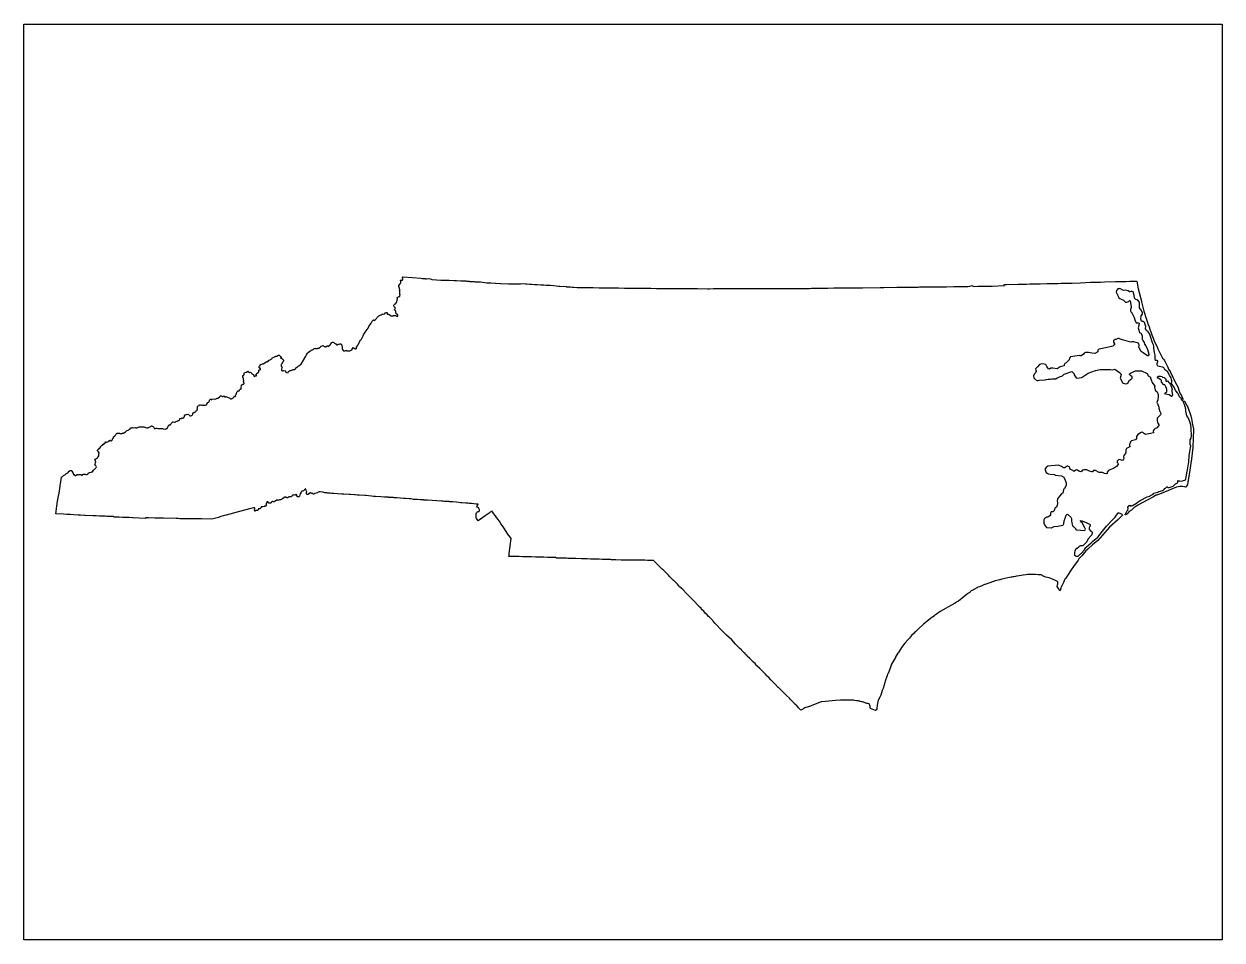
# Model space of a CAD drawing. Extents: x 0.1 to 10.9, y 0.1 to 8.4.
import ezdxf

# ---------------------------------------------------------------- set-up
doc = ezdxf.new("R2010")
doc.units = 0
doc.header["$MEASUREMENT"] = 0
doc.layers.add('STATE', color=7, linetype='CONTINUOUS')

# ---------------------------------------------------------------- blocks, each defined once
blk = doc.blocks.new('BLOCK_2')
at = {"layer": 'STATE'}
blk.add_lwpolyline([(0.093, 0.099), (0.093, 8.373), (10.92, 8.373), (10.92, 0.099), (0.093, 0.099)], dxfattribs=at)
at = {"layer": 'STATE', "color": 2}
for points in [[(0.74, 4.359), (0.743, 4.363), (0.747, 4.366), (0.75, 4.373), (0.743, 4.386), (0.737, 4.389), (0.733, 4.389), (0.737, 4.396), (0.74, 4.409), (0.74, 4.413), (0.743, 4.416), (0.743, 4.419), (0.74, 4.423), (0.733, 4.439), (0.737, 4.443), (0.75, 4.449), (0.757, 4.453), (0.757, 4.456), (0.763, 4.463), (0.77, 4.473), (0.77, 4.483), (0.77, 4.486), (0.77, 4.489), (0.767, 4.489), (0.77, 4.493), (0.773, 4.496), (0.773, 4.499), (0.767, 4.509), (0.763, 4.509), (0.76, 4.513), (0.757, 4.519), (0.757, 4.523), (0.76, 4.526), (0.763, 4.529), (0.767, 4.529), (0.77, 4.533), (0.777, 4.543), (0.78, 4.543), (0.783, 4.546), (0.783, 4.549), (0.787, 4.556), (0.79, 4.559), (0.793, 4.566), (0.803, 4.569), (0.81, 4.579), (0.817, 4.579), (0.817, 4.583), (0.82, 4.586), (0.82, 4.589), (0.823, 4.586), (0.827, 4.586), (0.83, 4.593), (0.83, 4.599), (0.833, 4.599), (0.837, 4.599), (0.84, 4.593), (0.843, 4.596), (0.853, 4.599), (0.853, 4.603), (0.86, 4.609), (0.87, 4.609), (0.87, 4.613), (0.873, 4.613), (0.88, 4.609), (0.883, 4.609), (0.89, 4.613), (0.893, 4.619), (0.893, 4.626), (0.897, 4.633), (0.903, 4.633), (0.903, 4.636), (0.903, 4.639), (0.903, 4.643), (0.91, 4.649), (0.913, 4.649), (0.923, 4.663), (0.927, 4.669), (0.93, 4.673), (0.937, 4.676), (0.947, 4.676), (0.953, 4.676), (0.957, 4.676), (0.96, 4.673), (0.967, 4.673), (0.977, 4.673), (0.987, 4.679), (0.99, 4.676), (0.993, 4.676), (1.01, 4.689), (1.013, 4.693), (1.02, 4.699), (1.04, 4.706), (1.047, 4.713), (1.057, 4.719), (1.057, 4.726), (1.067, 4.726), (1.07, 4.726), (1.073, 4.729), (1.083, 4.726), (1.1, 4.729), (1.103, 4.726), (1.113, 4.726), (1.117, 4.726), (1.133, 4.733), (1.137, 4.733), (1.14, 4.733), (1.143, 4.733), (1.16, 4.733), (1.167, 4.733), (1.17, 4.733), (1.18, 4.733), (1.183, 4.733), (1.187, 4.729), (1.19, 4.733), (1.193, 4.729), (1.203, 4.726), (1.21, 4.726), (1.213, 4.726), (1.213, 4.729), (1.22, 4.729), (1.24, 4.736), (1.247, 4.743), (1.25, 4.743), (1.253, 4.739), (1.263, 4.733), (1.27, 4.723), (1.27, 4.719), (1.273, 4.719), (1.277, 4.719), (1.283, 4.719), (1.287, 4.723), (1.293, 4.723), (1.303, 4.719), (1.31, 4.719), (1.323, 4.719), (1.333, 4.719), (1.347, 4.719), (1.35, 4.716), (1.373, 4.713), (1.38, 4.719), (1.387, 4.719), (1.393, 4.733), (1.397, 4.736), (1.397, 4.739), (1.397, 4.743), (1.4, 4.743), (1.403, 4.746), (1.403, 4.749), (1.407, 4.753), (1.417, 4.753), (1.423, 4.763), (1.43, 4.769), (1.437, 4.776), (1.437, 4.779), (1.443, 4.779), (1.453, 4.776), (1.457, 4.776), (1.463, 4.779), (1.467, 4.779), (1.467, 4.783), (1.477, 4.786), (1.483, 4.789), (1.487, 4.793), (1.493, 4.793), (1.5, 4.796), (1.503, 4.806), (1.503, 4.809), (1.513, 4.809), (1.517, 4.809), (1.517, 4.813), (1.523, 4.816), (1.527, 4.813), (1.53, 4.813), (1.54, 4.823), (1.54, 4.826), (1.543, 4.829), (1.543, 4.833), (1.543, 4.836), (1.547, 4.839), (1.55, 4.843), (1.55, 4.846), (1.553, 4.843), (1.563, 4.846), (1.567, 4.849), (1.583, 4.846), (1.587, 4.839), (1.593, 4.833), (1.597, 4.833), (1.607, 4.836), (1.61, 4.836), (1.617, 4.843), (1.62, 4.849), (1.62, 4.859), (1.63, 4.866), (1.637, 4.866), (1.643, 4.869), (1.647, 4.876), (1.65, 4.879), (1.653, 4.879), (1.657, 4.883), (1.66, 4.886), (1.66, 4.889), (1.663, 4.896), (1.66, 4.899), (1.663, 4.906), (1.663, 4.909), (1.663, 4.913), (1.663, 4.916), (1.663, 4.919), (1.667, 4.923), (1.677, 4.926), (1.68, 4.929), (1.68, 4.933), (1.69, 4.933), (1.7, 4.929), (1.703, 4.933), (1.707, 4.929), (1.71, 4.929), (1.723, 4.929), (1.727, 4.929), (1.73, 4.929), (1.74, 4.933), (1.743, 4.933), (1.75, 4.943), (1.75, 4.946), (1.753, 4.953), (1.76, 4.956), (1.763, 4.956), (1.77, 4.969), (1.77, 4.973), (1.77, 4.976), (1.773, 4.979), (1.777, 4.983), (1.783, 4.983), (1.79, 4.979), (1.79, 4.983), (1.813, 4.986), (1.823, 4.983), (1.83, 4.986), (1.833, 4.989), (1.84, 4.993), (1.843, 4.993), (1.847, 4.993), (1.847, 4.996), (1.85, 4.996), (1.863, 5.006), (1.863, 5.009), (1.87, 5.013), (1.877, 5.013), (1.887, 5.009), (1.89, 5.009), (1.893, 5.009), (1.9, 5.013), (1.907, 5.009), (1.907, 5.006), (1.91, 5.006), (1.913, 5.006), (1.917, 5.006), (1.92, 5.009), (1.927, 5.006), (1.933, 5.003), (1.94, 4.999), (1.947, 4.996), (1.953, 4.993), (1.96, 4.986), (1.967, 4.986), (1.97, 4.986), (1.98, 4.993), (1.987, 4.999), (1.99, 5.006), (1.997, 5.009), (2.003, 5.009), (2.007, 5.013), (2.003, 5.016), (2.007, 5.023), (2.01, 5.026), (2.01, 5.029), (2.013, 5.033), (2.013, 5.036), (2.017, 5.046), (2.027, 5.056), (2.027, 5.059), (2.037, 5.059), (2.04, 5.069), (2.043, 5.073), (2.047, 5.076), (2.05, 5.076), (2.053, 5.076), (2.057, 5.079), (2.057, 5.083), (2.057, 5.093), (2.06, 5.106), (2.06, 5.113), (2.063, 5.113), (2.07, 5.119), (2.077, 5.119), (2.08, 5.123), (2.083, 5.126), (2.083, 5.129), (2.083, 5.133), (2.08, 5.133), (2.08, 5.136), (2.077, 5.139), (2.077, 5.143), (2.08, 5.146), (2.08, 5.149), (2.08, 5.153), (2.077, 5.156), (2.077, 5.173), (2.07, 5.179), (2.07, 5.183), (2.07, 5.186), (2.07, 5.189), (2.07, 5.193), (2.07, 5.199), (2.073, 5.199), (2.077, 5.199), (2.08, 5.203), (2.083, 5.203), (2.083, 5.206), (2.083, 5.216), (2.087, 5.226), (2.09, 5.223), (2.093, 5.226), (2.103, 5.229), (2.117, 5.236), (2.12, 5.233), (2.13, 5.226), (2.14, 5.229), (2.143, 5.226), (2.153, 5.216), (2.16, 5.209), (2.167, 5.206), (2.17, 5.199), (2.173, 5.189), (2.18, 5.193), (2.187, 5.196), (2.19, 5.196), (2.193, 5.196), (2.197, 5.199), (2.193, 5.206), (2.193, 5.209), (2.2, 5.219), (2.213, 5.229), (2.217, 5.229), (2.217, 5.239), (2.217, 5.246), (2.22, 5.246), (2.22, 5.249), (2.227, 5.249), (2.23, 5.256), (2.23, 5.259), (2.227, 5.263), (2.223, 5.263), (2.22, 5.266), (2.22, 5.28), (2.223, 5.283), (2.227, 5.286), (2.227, 5.293), (2.23, 5.296), (2.243, 5.3), (2.25, 5.303), (2.257, 5.303), (2.26, 5.306), (2.283, 5.32), (2.287, 5.323), (2.29, 5.32), (2.3, 5.326), (2.303, 5.33), (2.303, 5.333), (2.303, 5.336), (2.307, 5.336), (2.31, 5.336), (2.317, 5.34), (2.32, 5.343), (2.333, 5.35), (2.337, 5.353), (2.337, 5.356), (2.34, 5.36), (2.353, 5.363), (2.357, 5.366), (2.363, 5.37), (2.37, 5.373), (2.373, 5.373), (2.38, 5.373), (2.383, 5.376), (2.387, 5.38), (2.393, 5.383), (2.4, 5.383), (2.403, 5.38), (2.413, 5.37), (2.417, 5.366), (2.417, 5.363), (2.413, 5.356), (2.42, 5.356), (2.423, 5.353), (2.427, 5.35), (2.433, 5.346), (2.433, 5.343), (2.437, 5.34), (2.44, 5.336), (2.44, 5.333), (2.44, 5.33), (2.44, 5.326), (2.433, 5.32), (2.43, 5.316), (2.423, 5.306), (2.42, 5.3), (2.417, 5.296), (2.417, 5.29), (2.417, 5.283), (2.42, 5.28), (2.423, 5.28), (2.427, 5.273), (2.423, 5.269), (2.42, 5.253), (2.42, 5.249), (2.42, 5.243), (2.423, 5.243), (2.43, 5.239), (2.437, 5.239), (2.44, 5.243), (2.453, 5.239), (2.457, 5.239), (2.457, 5.233), (2.46, 5.229), (2.467, 5.226), (2.48, 5.223), (2.483, 5.233), (2.49, 5.236), (2.497, 5.243), (2.5, 5.243), (2.507, 5.243), (2.51, 5.246), (2.52, 5.249), (2.523, 5.249), (2.527, 5.253), (2.533, 5.253), (2.54, 5.253), (2.547, 5.259), (2.557, 5.269), (2.563, 5.273), (2.567, 5.276), (2.567, 5.28), (2.57, 5.283), (2.577, 5.286), (2.59, 5.293), (2.593, 5.296), (2.597, 5.3), (2.64, 5.373), (2.647, 5.386), (2.657, 5.4), (2.663, 5.406), (2.68, 5.42), (2.683, 5.42), (2.69, 5.423), (2.693, 5.426), (2.697, 5.43), (2.7, 5.43), (2.707, 5.433), (2.713, 5.436), (2.713, 5.44), (2.72, 5.443), (2.727, 5.446), (2.727, 5.443), (2.73, 5.443), (2.74, 5.443), (2.747, 5.443), (2.75, 5.446), (2.753, 5.446), (2.76, 5.446), (2.763, 5.45), (2.773, 5.456), (2.777, 5.46), (2.78, 5.463), (2.787, 5.466), (2.797, 5.47), (2.8, 5.466), (2.807, 5.46), (2.81, 5.46), (2.813, 5.46), (2.817, 5.46), (2.817, 5.456), (2.82, 5.456), (2.823, 5.456), (2.827, 5.46), (2.83, 5.466), (2.833, 5.466), (2.837, 5.466), (2.84, 5.463), (2.843, 5.46), (2.847, 5.463), (2.85, 5.466), (2.85, 5.47), (2.857, 5.473), (2.86, 5.473), (2.86, 5.476), (2.867, 5.483), (2.87, 5.486), (2.873, 5.493), (2.873, 5.496), (2.88, 5.5), (2.883, 5.5), (2.887, 5.5), (2.893, 5.496), (2.897, 5.493), (2.9, 5.49), (2.907, 5.486), (2.91, 5.483), (2.913, 5.483), (2.917, 5.48), (2.917, 5.476), (2.92, 5.476), (2.923, 5.476), (2.927, 5.476), (2.93, 5.48), (2.933, 5.48), (2.943, 5.48), (2.95, 5.483), (2.957, 5.483), (2.96, 5.483), (2.963, 5.476), (2.967, 5.47), (2.967, 5.466), (2.97, 5.453), (2.97, 5.446), (2.97, 5.44), (2.973, 5.433), (2.977, 5.423), (2.98, 5.42), (2.993, 5.42), (3, 5.423), (3.003, 5.423), (3.007, 5.423), (3.01, 5.42), (3.013, 5.42), (3.03, 5.42), (3.033, 5.42), (3.037, 5.42), (3.05, 5.426), (3.057, 5.43), (3.063, 5.44), (3.063, 5.443), (3.067, 5.45), (3.073, 5.446), (3.077, 5.446), (3.083, 5.44), (3.087, 5.44), (3.09, 5.44), (3.093, 5.443), (3.097, 5.443), (3.097, 5.45), (3.097, 5.453), (3.107, 5.466), (3.11, 5.473), (3.13, 5.506), (3.13, 5.51), (3.143, 5.526), (3.16, 5.556), (3.163, 5.566), (3.177, 5.59), (3.203, 5.626), (3.21, 5.64), (3.23, 5.67), (3.24, 5.69), (3.253, 5.7), (3.257, 5.696), (3.267, 5.7), (3.273, 5.706), (3.277, 5.71), (3.28, 5.713), (3.283, 5.72), (3.293, 5.73), (3.3, 5.736), (3.303, 5.736), (3.307, 5.74), (3.313, 5.743), (3.32, 5.746), (3.33, 5.753), (3.34, 5.753), (3.353, 5.756), (3.357, 5.763), (3.367, 5.766), (3.37, 5.766), (3.373, 5.766), (3.377, 5.763), (3.377, 5.76), (3.377, 5.756), (3.38, 5.753), (3.383, 5.753), (3.387, 5.753), (3.393, 5.75), (3.403, 5.743), (3.403, 5.74), (3.41, 5.74), (3.41, 5.736), (3.413, 5.736), (3.417, 5.736), (3.42, 5.736), (3.423, 5.736), (3.427, 5.736), (3.43, 5.736), (3.433, 5.74), (3.437, 5.74), (3.44, 5.74), (3.447, 5.74), (3.45, 5.74), (3.457, 5.736), (3.46, 5.733), (3.467, 5.73), (3.473, 5.733), (3.473, 5.736), (3.473, 5.74), (3.473, 5.746), (3.467, 5.753), (3.46, 5.753), (3.457, 5.756), (3.457, 5.76), (3.453, 5.766), (3.453, 5.77), (3.453, 5.773), (3.453, 5.78), (3.447, 5.786), (3.443, 5.79), (3.443, 5.793), (3.447, 5.796), (3.447, 5.8), (3.45, 5.806), (3.447, 5.81), (3.447, 5.813), (3.443, 5.816), (3.44, 5.82), (3.437, 5.826), (3.437, 5.833), (3.44, 5.84), (3.443, 5.843), (3.45, 5.846), (3.46, 5.856), (3.463, 5.863), (3.463, 5.87), (3.467, 5.876), (3.467, 5.88), (3.467, 5.883), (3.467, 5.886), (3.47, 5.89), (3.47, 5.896), (3.467, 5.9), (3.467, 5.903), (3.477, 5.91), (3.483, 5.913), (3.487, 5.913), (3.49, 5.916), (3.49, 5.92), (3.493, 5.926), (3.493, 5.93), (3.49, 5.93), (3.49, 5.943), (3.49, 5.95), (3.49, 5.953), (3.49, 5.956), (3.49, 5.96), (3.487, 5.963), (3.487, 5.966), (3.49, 5.97), (3.49, 5.976), (3.487, 5.98), (3.487, 5.983), (3.487, 5.986), (3.487, 5.993), (3.483, 5.993), (3.483, 5.996), (3.48, 6), (3.48, 6.003), (3.48, 6.01), (3.48, 6.016), (3.487, 6.016), (3.49, 6.02), (3.49, 6.026), (3.497, 6.033), (3.5, 6.036), (3.5, 6.043), (3.5, 6.05), (3.497, 6.053), (3.497, 6.056), (3.5, 6.06), (3.5, 6.063), (3.503, 6.06), (3.513, 6.06), (3.513, 6.063), (3.517, 6.063), (3.517, 6.066), (3.517, 6.07), (3.513, 6.076), (3.513, 6.08), (3.513, 6.086), (3.517, 6.09), (3.603, 6.083), (3.68, 6.076), (3.693, 6.073), (3.72, 6.073), (3.723, 6.07), (3.73, 6.07), (3.747, 6.073), (3.767, 6.07), (3.78, 6.066), (3.783, 6.066), (3.86, 6.06), (3.887, 6.06), (3.92, 6.06), (3.937, 6.06), (3.98, 6.056), (3.99, 6.056), (3.993, 6.056), (4.003, 6.056), (4.04, 6.053), (4.057, 6.053), (4.087, 6.053), (4.093, 6.05), (4.113, 6.05), (4.117, 6.05), (4.12, 6.046), (4.127, 6.046), (4.133, 6.046), (4.147, 6.046), (4.163, 6.046), (4.17, 6.043), (4.193, 6.043), (4.21, 6.043), (4.217, 6.043), (4.22, 6.043), (4.277, 6.036), (4.283, 6.036), (4.307, 6.036), (4.313, 6.036), (4.35, 6.033), (4.353, 6.033), (4.4, 6.03), (4.403, 6.03), (4.473, 6.026), (4.49, 6.026), (4.51, 6.026), (4.513, 6.026), (4.517, 6.026), (4.523, 6.026), (4.547, 6.026), (4.58, 6.026), (4.597, 6.03), (4.627, 6.026), (4.63, 6.026), (4.637, 6.026), (4.663, 6.023), (4.673, 6.023), (4.683, 6.023), (4.707, 6.02), (4.717, 6.02), (4.73, 6.02), (4.763, 6.016), (4.787, 6.016), (4.79, 6.016), (4.813, 6.013), (4.847, 6.013), (4.88, 6.01), (4.927, 6.006), (4.937, 6.006), (4.993, 6.003), (4.997, 6), (5.033, 6), (5.047, 5.996), (5.063, 5.996), (5.093, 5.993), (5.17, 5.993), (5.173, 5.993), (5.21, 5.993), (5.22, 5.993), (5.223, 5.993), (5.233, 5.993), (5.237, 5.993), (5.29, 5.99), (5.313, 5.99), (5.32, 5.99), (5.357, 5.99), (5.37, 5.99), (5.4, 5.99), (5.44, 5.99), (5.443, 5.99), (5.467, 5.99), (5.52, 5.986), (5.533, 5.986), (5.54, 5.986), (5.543, 5.986), (5.56, 5.986), (5.583, 5.986), (5.61, 5.986), (5.613, 5.986), (5.623, 5.986), (5.65, 5.986), (5.677, 5.986), (5.687, 5.986), (5.69, 5.986), (5.73, 5.986), (5.737, 5.986), (5.757, 5.986), (5.81, 5.983), (5.853, 5.983), (5.88, 5.983), (5.977, 5.983), (5.98, 5.983), (5.99, 5.983), (6.007, 5.983), (6.037, 5.983), (6.04, 5.983), (6.063, 5.983), (6.07, 5.983), (6.113, 5.983), (6.127, 5.983), (6.157, 5.983), (6.18, 5.983), (6.27, 5.98), (6.287, 5.98), (6.323, 5.983), (6.33, 5.983), (6.333, 5.983), (6.337, 5.983), (6.36, 5.983), (6.413, 5.983), (6.427, 5.983), (6.43, 5.983), (6.51, 5.983), (6.597, 5.983), (6.603, 5.983), (6.607, 5.983), (6.613, 5.983), (6.637, 5.983), (6.663, 5.983), (6.67, 5.983), (6.683, 5.983), (6.72, 5.983), (6.747, 5.983), (6.803, 5.983), (6.817, 5.983), (6.83, 5.983), (6.837, 5.983), (6.84, 5.983), (6.847, 5.983), (6.877, 5.983), (6.95, 5.983), (6.957, 5.983), (6.967, 5.983), (6.97, 5.983), (7, 5.983), (7.003, 5.983), (7.023, 5.983), (7.033, 5.983), (7.097, 5.983), (7.107, 5.983), (7.11, 5.983), (7.133, 5.983), (7.163, 5.983), (7.17, 5.983), (7.177, 5.983), (7.193, 5.983), (7.21, 5.986), (7.217, 5.986), (7.277, 5.986), (7.343, 5.986), (7.357, 5.986), (7.413, 5.99), (7.433, 5.99), (7.447, 5.99), (7.487, 5.99), (7.563, 5.99), (7.567, 5.99), (7.583, 5.99), (7.593, 5.99), (7.66, 5.99), (7.67, 5.99), (7.83, 5.993), (7.843, 5.993), (7.85, 5.993), (7.857, 5.993), (7.863, 5.993), (7.98, 5.996), (7.983, 5.996), (8, 5.996), (8.013, 5.996), (8.09, 5.996), (8.12, 5.996), (8.173, 5.996), (8.187, 6), (8.19, 6), (8.197, 6), (8.287, 6), (8.313, 6), (8.383, 6), (8.43, 6), (8.497, 6.003), (8.517, 6.003), (8.567, 6.003), (8.597, 6.003), (8.623, 6.003), (8.64, 6.006), (8.663, 6.01), (8.667, 6.006), (8.683, 6.003), (8.713, 6.006), (8.74, 6.006), (8.743, 6.006), (8.747, 6.006), (8.763, 6.006), (8.777, 6.006), (8.843, 6.006), (8.947, 6.01), (8.953, 6.01), (8.95, 6.013), (8.95, 6.02), (8.953, 6.02), (8.973, 6.02), (9.077, 6.023), (9.107, 6.023), (9.137, 6.023), (9.143, 6.023), (9.153, 6.023), (9.183, 6.026), (9.233, 6.026), (9.277, 6.026), (9.34, 6.03), (9.38, 6.03), (9.437, 6.03), (9.467, 6.033), (9.557, 6.033), (9.567, 6.033), (9.64, 6.036), (9.73, 6.04), (9.777, 6.04), (9.823, 6.04), (9.857, 6.043), (9.957, 6.046), (9.967, 6.046), (10.047, 6.046), (10.05, 6.046), (10.087, 6.05), (10.1, 6.05), (10.103, 6.05), (10.107, 6.05), (10.11, 6.05), (10.12, 6.05), (10.127, 6.05), (10.133, 6.05), (10.137, 6.05), (10.15, 6.05), (10.163, 5.98), (10.193, 5.87), (10.193, 5.863), (10.213, 5.78), (10.233, 5.713), (10.243, 5.686), (10.253, 5.656), (10.257, 5.646), (10.27, 5.606), (10.27, 5.603), (10.273, 5.6), (10.287, 5.566), (10.313, 5.496), (10.317, 5.493), (10.317, 5.49), (10.327, 5.47), (10.33, 5.463), (10.34, 5.44), (10.35, 5.42), (10.367, 5.386), (10.383, 5.356), (10.39, 5.35), (10.403, 5.326), (10.413, 5.31), (10.43, 5.273), (10.437, 5.256), (10.45, 5.233), (10.45, 5.229), (10.453, 5.229), (10.497, 5.139), (10.52, 5.096), (10.52, 5.093), (10.523, 5.089), (10.523, 5.086), (10.53, 5.066), (10.543, 5.033), (10.547, 5.029), (10.56, 4.999), (10.56, 4.996), (10.567, 4.986), (10.57, 4.983), (10.567, 4.983), (10.563, 4.973), (10.557, 4.973), (10.553, 4.979), (10.553, 4.983), (10.547, 4.996), (10.543, 4.999), (10.537, 5.006), (10.53, 5.019), (10.52, 5.039), (10.503, 5.059), (10.5, 5.063), (10.487, 5.093), (10.483, 5.096), (10.463, 5.126), (10.463, 5.133), (10.467, 5.139), (10.467, 5.149), (10.463, 5.159), (10.46, 5.176), (10.447, 5.196), (10.427, 5.233), (10.42, 5.236), (10.403, 5.249), (10.4, 5.256), (10.4, 5.259), (10.397, 5.263), (10.393, 5.266), (10.39, 5.269), (10.383, 5.273), (10.34, 5.283), (10.333, 5.293), (10.333, 5.306)], [(10.333, 5.306), (10.34, 5.323), (10.34, 5.33), (10.333, 5.333), (10.327, 5.333), (10.32, 5.333), (10.32, 5.336), (10.317, 5.343), (10.317, 5.356), (10.317, 5.363), (10.317, 5.37), (10.317, 5.373), (10.317, 5.383), (10.31, 5.406), (10.303, 5.446), (10.303, 5.46), (10.303, 5.463), (10.3, 5.476), (10.293, 5.493), (10.27, 5.56), (10.26, 5.58), (10.25, 5.596), (10.247, 5.596), (10.243, 5.6), (10.237, 5.606), (10.227, 5.62), (10.227, 5.623), (10.23, 5.64), (10.22, 5.676), (10.21, 5.686), (10.2, 5.686), (10.193, 5.69), (10.187, 5.706), (10.19, 5.736), (10.2, 5.753), (10.2, 5.763), (10.193, 5.786), (10.183, 5.796), (10.18, 5.8), (10.173, 5.81), (10.173, 5.816), (10.173, 5.856), (10.173, 5.86), (10.157, 5.88), (10.14, 5.886), (10.13, 5.896), (10.127, 5.923), (10.117, 5.953), (10.113, 5.953), (10.107, 5.956), (10.1, 5.96), (10.097, 5.956), (10.087, 5.953), (10.083, 5.953), (10.073, 5.963), (10.047, 5.97), (10.03, 5.966), (9.997, 5.983), (9.987, 5.98), (9.977, 5.98), (9.973, 5.973), (9.967, 5.966), (9.963, 5.95), (9.98, 5.916), (9.987, 5.9), (9.997, 5.893), (10.013, 5.886), (10.027, 5.883), (10.047, 5.86), (10.057, 5.86), (10.07, 5.863), (10.077, 5.866), (10.08, 5.873), (10.083, 5.876), (10.09, 5.873), (10.1, 5.82), (10.1, 5.813), (10.097, 5.803), (10.093, 5.793), (10.093, 5.79), (10.093, 5.783), (10.1, 5.77), (10.103, 5.77), (10.127, 5.723), (10.133, 5.7), (10.137, 5.686), (10.143, 5.673), (10.153, 5.673), (10.163, 5.673), (10.17, 5.67), (10.167, 5.65), (10.163, 5.63), (10.167, 5.606), (10.173, 5.586), (10.187, 5.58), (10.197, 5.56), (10.197, 5.556), (10.197, 5.55), (10.197, 5.546), (10.197, 5.543), (10.197, 5.523), (10.2, 5.52), (10.203, 5.513), (10.217, 5.496), (10.22, 5.48), (10.23, 5.466), (10.247, 5.433), (10.257, 5.39), (10.257, 5.386), (10.253, 5.376), (10.247, 5.376), (10.207, 5.403), (10.19, 5.416), (10.167, 5.453), (10.17, 5.473), (10.167, 5.486), (10.163, 5.49), (10.157, 5.493), (10.143, 5.496), (10.123, 5.503), (10.107, 5.503), (10.1, 5.5), (10.083, 5.503), (10.02, 5.52), (9.993, 5.53), (9.99, 5.533), (9.977, 5.533), (9.96, 5.523), (9.953, 5.523), (9.94, 5.51), (9.94, 5.506), (9.94, 5.5), (9.947, 5.483), (9.947, 5.476), (9.94, 5.47), (9.933, 5.463), (9.91, 5.456), (9.883, 5.45), (9.81, 5.436), (9.803, 5.433), (9.797, 5.426), (9.797, 5.42), (9.797, 5.413), (9.77, 5.396), (9.743, 5.4), (9.713, 5.406), (9.687, 5.406), (9.673, 5.4), (9.667, 5.39), (9.647, 5.376), (9.637, 5.376), (9.63, 5.38), (9.61, 5.376), (9.55, 5.366), (9.547, 5.363), (9.547, 5.36), (9.543, 5.356), (9.537, 5.34), (9.51, 5.313), (9.5, 5.306), (9.493, 5.293), (9.493, 5.286), (9.457, 5.276), (9.43, 5.259), (9.39, 5.263), (9.373, 5.263), (9.36, 5.256), (9.353, 5.259), (9.343, 5.269), (9.337, 5.28), (9.327, 5.296), (9.313, 5.3), (9.293, 5.303), (9.27, 5.296), (9.253, 5.276), (9.25, 5.273), (9.233, 5.259), (9.237, 5.246), (9.24, 5.236), (9.233, 5.223), (9.223, 5.209), (9.217, 5.196), (9.22, 5.176), (9.227, 5.169), (9.227, 5.166), (9.25, 5.153), (9.257, 5.153), (9.267, 5.156), (9.323, 5.159), (9.33, 5.163), (9.35, 5.166), (9.37, 5.166), (9.383, 5.169), (9.417, 5.169), (9.43, 5.176), (9.44, 5.179), (9.45, 5.186), (9.477, 5.196), (9.493, 5.209), (9.563, 5.233), (9.573, 5.226), (9.583, 5.213), (9.583, 5.203), (9.603, 5.176), (9.607, 5.173), (9.633, 5.176), (9.65, 5.179), (9.657, 5.183), (9.71, 5.219), (9.777, 5.243), (9.82, 5.253), (9.833, 5.253), (9.913, 5.253), (9.927, 5.249), (9.95, 5.256), (9.993, 5.226), (10.007, 5.209), (10.007, 5.206), (10, 5.173), (10.013, 5.146), (10.02, 5.133), (10.027, 5.129), (10.05, 5.123), (10.063, 5.126), (10.07, 5.129), (10.083, 5.156), (10.1, 5.166), (10.103, 5.169), (10.107, 5.173), (10.107, 5.186), (10.093, 5.199), (10.087, 5.203), (10.083, 5.206), (10.083, 5.213), (10.093, 5.219), (10.137, 5.239), (10.16, 5.239), (10.177, 5.239), (10.183, 5.239), (10.193, 5.239), (10.243, 5.216), (10.247, 5.209), (10.253, 5.196), (10.273, 5.183), (10.273, 5.173), (10.28, 5.159), (10.29, 5.136), (10.313, 5.103), (10.31, 5.093), (10.317, 5.066), (10.333, 5.049), (10.343, 5.026), (10.343, 5.009), (10.34, 4.979), (10.333, 4.963), (10.33, 4.953), (10.333, 4.949), (10.337, 4.946), (10.35, 4.913), (10.35, 4.909), (10.35, 4.903), (10.357, 4.873), (10.36, 4.869), (10.363, 4.863), (10.367, 4.849), (10.363, 4.843), (10.333, 4.813), (10.333, 4.789), (10.337, 4.776), (10.34, 4.766), (10.35, 4.753), (10.35, 4.746), (10.33, 4.726), (10.327, 4.723), (10.317, 4.719), (10.313, 4.716), (10.31, 4.713), (10.307, 4.709), (10.297, 4.699), (10.3, 4.679), (10.273, 4.673), (10.227, 4.666), (10.21, 4.676), (10.2, 4.686), (10.19, 4.683), (10.16, 4.666), (10.147, 4.646), (10.147, 4.639), (10.147, 4.629), (10.137, 4.616), (10.103, 4.609), (10.1, 4.606), (10.093, 4.599), (10.083, 4.576), (10.083, 4.566), (10.087, 4.556), (10.087, 4.553), (10.057, 4.539), (10.05, 4.526), (10.05, 4.516), (10.05, 4.509), (10.047, 4.493), (10.033, 4.476), (10.03, 4.463), (10.033, 4.449), (10.03, 4.443), (10.023, 4.433), (10.017, 4.429), (10.003, 4.436), (9.987, 4.439), (9.977, 4.429), (9.973, 4.423), (9.973, 4.413), (9.977, 4.406), (9.98, 4.393), (9.967, 4.376), (9.94, 4.359), (9.907, 4.346), (9.897, 4.343), (9.883, 4.326), (9.883, 4.313), (9.877, 4.309), (9.857, 4.313), (9.853, 4.316), (9.84, 4.323), (9.81, 4.323), (9.777, 4.339), (9.76, 4.339), (9.757, 4.339), (9.75, 4.329), (9.743, 4.329), (9.723, 4.333), (9.697, 4.346), (9.67, 4.346), (9.66, 4.343), (9.653, 4.333), (9.643, 4.329), (9.627, 4.333), (9.613, 4.343), (9.607, 4.346), (9.6, 4.343), (9.587, 4.333), (9.577, 4.333), (9.573, 4.339), (9.56, 4.346), (9.553, 4.349), (9.547, 4.349), (9.543, 4.373), (9.527, 4.379), (9.52, 4.379), (9.513, 4.376), (9.5, 4.363), (9.487, 4.363), (9.47, 4.376), (9.443, 4.389), (9.413, 4.386), (9.377, 4.383), (9.347, 4.379), (9.33, 4.366), (9.32, 4.353), (9.33, 4.323), (9.347, 4.313), (9.35, 4.309), (9.367, 4.306), (9.407, 4.303), (9.413, 4.299), (9.47, 4.293), (9.49, 4.279), (9.503, 4.253), (9.51, 4.229), (9.51, 4.206), (9.5, 4.179), (9.493, 4.176), (9.487, 4.166), (9.483, 4.149), (9.48, 4.136), (9.473, 4.133), (9.47, 4.129), (9.45, 4.109), (9.433, 4.083), (9.433, 4.076), (9.43, 4.069), (9.433, 4.046), (9.433, 4.036), (9.423, 4.009), (9.41, 3.999), (9.407, 3.989), (9.4, 3.973), (9.39, 3.966), (9.377, 3.966), (9.37, 3.953), (9.37, 3.939), (9.363, 3.929), (9.347, 3.919), (9.337, 3.919), (9.327, 3.913), (9.317, 3.906), (9.31, 3.893), (9.31, 3.876), (9.31, 3.866), (9.313, 3.859), (9.317, 3.849), (9.333, 3.826), (9.377, 3.823), (9.38, 3.823), (9.403, 3.833), (9.437, 3.836), (9.48, 3.846), (9.487, 3.853), (9.49, 3.859), (9.493, 3.886), (9.503, 3.909), (9.51, 3.936), (9.517, 3.943), (9.523, 3.946), (9.553, 3.919), (9.56, 3.906), (9.56, 3.883), (9.57, 3.839), (9.577, 3.833), (9.58, 3.833), (9.583, 3.829), (9.59, 3.823), (9.593, 3.823), (9.6, 3.806), (9.603, 3.803), (9.68, 3.799), (9.687, 3.809), (9.68, 3.823), (9.657, 3.866), (9.643, 3.876), (9.64, 3.886), (9.64, 3.889), (9.653, 3.886), (9.693, 3.869), (9.723, 3.856), (9.727, 3.849), (9.727, 3.839), (9.727, 3.836), (9.723, 3.833), (9.72, 3.823), (9.72, 3.809), (9.727, 3.799), (9.743, 3.789), (9.747, 3.779), (9.743, 3.759), (9.737, 3.753), (9.71, 3.723), (9.707, 3.716), (9.697, 3.696), (9.68, 3.676), (9.663, 3.659), (9.643, 3.659), (9.64, 3.659), (9.63, 3.653), (9.627, 3.646), (9.61, 3.636), (9.603, 3.636), (9.6, 3.629), (9.59, 3.616), (9.587, 3.593), (9.587, 3.576), (9.597, 3.569), (9.603, 3.566), (9.617, 3.566), (9.623, 3.569), (9.637, 3.583), (9.64, 3.586), (9.65, 3.593), (9.673, 3.619), (9.677, 3.626), (9.69, 3.643), (9.693, 3.646), (9.737, 3.686), (9.75, 3.699), (9.797, 3.739), (9.84, 3.793), (9.877, 3.836), (9.933, 3.896), (9.953, 3.919), (9.98, 3.956), (9.987, 3.959), (10.01, 3.949), (10.017, 3.943), (10.02, 3.936), (9.977, 3.893), (9.903, 3.829), (9.797, 3.709), (9.75, 3.669), (9.71, 3.633), (9.707, 3.629), (9.69, 3.613), (9.653, 3.569), (9.623, 3.539), (9.623, 3.536), (9.62, 3.529), (9.587, 3.486), (9.583, 3.483), (9.55, 3.433), (9.507, 3.366), (9.5, 3.359), (9.487, 3.329), (9.47, 3.293), (9.467, 3.293), (9.467, 3.289), (9.463, 3.276), (9.457, 3.256), (9.453, 3.253), (9.443, 3.273), (9.43, 3.293), (9.433, 3.309), (9.437, 3.313), (9.437, 3.333), (9.433, 3.336), (9.41, 3.349), (9.4, 3.353), (9.387, 3.359), (9.373, 3.363), (9.357, 3.369), (9.327, 3.376), (9.303, 3.386), (9.303, 3.389), (9.293, 3.393), (9.287, 3.396), (9.267, 3.396), (9.257, 3.396), (9.233, 3.399), (9.227, 3.399), (9.223, 3.399), (9.183, 3.399), (9.18, 3.399), (9.177, 3.399), (9.17, 3.399), (9.163, 3.399), (9.147, 3.396), (9.123, 3.393), (9.07, 3.386), (9.063, 3.386), (9.053, 3.383), (9.037, 3.379), (9.033, 3.379), (9.03, 3.379), (9.02, 3.376), (9.013, 3.376), (8.983, 3.369), (8.93, 3.359), (8.92, 3.356), (8.913, 3.353), (8.91, 3.353), (8.873, 3.343), (8.867, 3.343), (8.863, 3.339), (8.803, 3.319), (8.793, 3.316), (8.78, 3.309), (8.777, 3.309), (8.773, 3.309), (8.75, 3.299), (8.727, 3.289), (8.713, 3.286), (8.707, 3.279), (8.703, 3.279), (8.683, 3.269), (8.67, 3.263), (8.667, 3.259), (8.663, 3.256), (8.653, 3.253), (8.643, 3.243), (8.64, 3.239), (8.63, 3.233), (8.627, 3.233), (8.62, 3.226), (8.59, 3.203), (8.537, 3.159), (8.53, 3.156), (8.523, 3.153), (8.517, 3.149), (8.503, 3.139), (8.373, 3.066), (8.34, 3.042), (8.323, 3.029), (8.32, 3.029), (8.31, 3.019), (8.307, 3.019), (8.287, 3.006), (8.263, 2.986), (8.257, 2.982), (8.233, 2.962), (8.223, 2.952), (8.173, 2.906), (8.153, 2.886), (8.143, 2.879), (8.137, 2.872), (8.113, 2.849), (8.097, 2.826), (8.083, 2.812), (8.08, 2.809), (8.053, 2.779), (8.023, 2.742), (8.023, 2.739), (8.02, 2.736), (7.997, 2.696), (7.99, 2.689), (7.97, 2.656), (7.97, 2.652), (7.95, 2.622), (7.933, 2.592), (7.917, 2.546), (7.903, 2.506), (7.9, 2.502), (7.897, 2.499), (7.893, 2.489), (7.89, 2.479), (7.877, 2.436), (7.873, 2.426), (7.863, 2.392), (7.86, 2.386), (7.857, 2.372), (7.85, 2.352), (7.837, 2.312), (7.827, 2.292), (7.813, 2.266), (7.803, 2.219), (7.8, 2.189), (7.8, 2.182), (7.787, 2.172), (7.743, 2.189), (7.74, 2.196), (7.74, 2.202), (7.74, 2.209), (7.733, 2.226), (7.73, 2.232), (7.72, 2.236), (7.713, 2.236), (7.71, 2.236), (7.67, 2.249), (7.663, 2.249), (7.65, 2.252), (7.647, 2.256), (7.64, 2.256), (7.633, 2.259), (7.63, 2.259), (7.617, 2.259), (7.6, 2.262), (7.59, 2.266), (7.587, 2.266), (7.583, 2.266), (7.56, 2.266), (7.55, 2.266), (7.543, 2.266), (7.527, 2.266), (7.517, 2.266), (7.48, 2.266), (7.473, 2.266), (7.427, 2.262), (7.337, 2.252), (7.303, 2.249), (7.3, 2.249), (7.297, 2.249), (7.213, 2.216), (7.2, 2.212), (7.193, 2.209), (7.19, 2.209), (7.183, 2.206), (7.18, 2.206), (7.15, 2.196), (7.14, 2.189), (7.137, 2.189), (7.13, 2.182), (7.113, 2.176), (7.093, 2.196), (7.077, 2.216), (7.073, 2.216), (7.067, 2.222), (7.06, 2.229), (7.053, 2.236), (7.053, 2.239), (7.027, 2.266), (7.02, 2.272), (7.01, 2.282), (6.983, 2.306), (6.983, 2.309), (6.98, 2.309), (6.97, 2.322), (6.923, 2.369), (6.913, 2.379), (6.91, 2.379), (6.883, 2.409), (6.88, 2.412), (6.843, 2.449), (6.823, 2.469), (6.813, 2.479), (6.81, 2.482), (6.793, 2.499), (6.777, 2.519), (6.743, 2.552), (6.72, 2.572), (6.72, 2.576), (6.717, 2.576), (6.71, 2.582), (6.7, 2.596), (6.677, 2.616), (6.673, 2.622), (6.653, 2.642), (6.63, 2.662), (6.627, 2.669), (6.617, 2.676), (6.613, 2.679), (6.61, 2.686), (6.603, 2.692), (6.587, 2.709), (6.583, 2.709), (6.577, 2.719), (6.563, 2.732), (6.527, 2.769), (6.523, 2.772), (6.49, 2.809), (6.443, 2.852), (6.403, 2.892), (6.393, 2.902), (6.35, 2.949), (6.347, 2.952), (6.34, 2.959), (6.337, 2.962), (6.32, 2.979), (6.317, 2.986), (6.297, 3.006), (6.29, 3.009), (6.287, 3.016), (6.28, 3.022), (6.267, 3.036), (6.25, 3.052), (6.237, 3.069), (6.223, 3.082), (6.213, 3.093), (6.213, 3.096), (6.2, 3.106), (6.193, 3.112), (6.19, 3.116), (6.183, 3.122), (6.153, 3.156), (6.143, 3.166), (6.08, 3.229), (6.047, 3.266), (6.033, 3.276), (6.033, 3.279), (6.023, 3.286), (6.02, 3.286), (6.01, 3.299), (6, 3.313), (5.983, 3.329), (5.967, 3.346), (5.963, 3.346), (5.95, 3.359), (5.923, 3.386), (5.917, 3.393), (5.877, 3.436), (5.86, 3.449), (5.847, 3.463), (5.833, 3.476), (5.83, 3.479), (5.82, 3.489), (5.803, 3.506), (5.79, 3.519), (5.783, 3.526), (5.77, 3.526), (5.767, 3.526), (5.74, 3.526), (5.727, 3.526), (5.703, 3.529), (5.683, 3.529), (5.67, 3.529), (5.557, 3.529), (5.533, 3.529), (5.49, 3.529), (5.443, 3.533), (5.423, 3.533), (5.413, 3.533), (5.403, 3.533), (5.397, 3.536), (5.39, 3.536), (5.373, 3.536), (5.363, 3.536), (5.357, 3.536), (5.323, 3.536), (5.32, 3.536), (5.317, 3.536), (5.29, 3.539), (5.26, 3.539), (5.253, 3.539), (5.24, 3.539), (5.233, 3.539), (5.22, 3.539), (5.213, 3.539), (5.183, 3.543), (5.137, 3.543), (5.133, 3.543), (5.08, 3.546), (5.073, 3.546), (5.063, 3.546), (5.05, 3.546), (5.03, 3.546), (5.007, 3.546), (4.997, 3.549), (4.94, 3.549), (4.92, 3.549), (4.917, 3.549), (4.907, 3.549), (4.897, 3.553), (4.887, 3.553), (4.883, 3.553), (4.877, 3.553), (4.86, 3.553), (4.857, 3.553), (4.84, 3.553), (4.837, 3.553), (4.83, 3.553), (4.823, 3.553), (4.79, 3.556), (4.75, 3.556), (4.717, 3.556), (4.68, 3.559), (4.673, 3.559), (4.653, 3.559), (4.65, 3.559), (4.63, 3.559), (4.623, 3.559), (4.61, 3.559), (4.607, 3.559), (4.597, 3.559), (4.567, 3.563), (4.563, 3.563), (4.557, 3.563), (4.503, 3.563), (4.497, 3.563), (4.473, 3.563), (4.477, 3.569), (4.477, 3.576), (4.477, 3.583), (4.477, 3.589), (4.49, 3.679), (4.493, 3.706), (4.497, 3.726), (4.49, 3.736), (4.467, 3.766), (4.45, 3.789), (4.43, 3.823), (4.417, 3.839), (4.403, 3.859), (4.397, 3.873), (4.38, 3.896), (4.363, 3.916), (4.353, 3.929), (4.34, 3.949), (4.327, 3.966), (4.323, 3.973), (4.307, 3.963), (4.303, 3.959), (4.3, 3.956), (4.297, 3.953), (4.27, 3.936), (4.263, 3.933), (4.26, 3.929), (4.197, 3.886), (4.187, 3.903), (4.18, 3.909), (4.18, 3.913), (4.18, 3.929), (4.18, 3.933), (4.18, 3.946), (4.18, 3.949), (4.183, 3.959), (4.187, 3.959), (4.19, 3.963), (4.19, 3.966), (4.193, 3.966), (4.197, 3.969), (4.2, 3.969), (4.203, 3.969), (4.207, 3.969), (4.207, 3.973), (4.21, 3.976), (4.21, 3.979), (4.21, 3.986), (4.203, 3.996), (4.203, 4.003), (4.19, 4.009), (4.187, 4.009), (4.187, 4.013), (4.193, 4.026), (4.193, 4.029), (4.197, 4.033), (4.197, 4.036), (4.183, 4.036), (4.16, 4.039), (4.14, 4.043), (4.12, 4.043), (4.117, 4.043), (4.103, 4.046), (4.097, 4.046), (4.087, 4.046), (4.05, 4.049), (4.04, 4.049), (4.003, 4.053), (3.97, 4.056), (3.967, 4.056), (3.94, 4.056), (3.937, 4.059), (3.91, 4.059), (3.893, 4.059), (3.883, 4.063), (3.877, 4.063), (3.867, 4.063), (3.823, 4.066), (3.74, 4.073), (3.737, 4.073), (3.733, 4.073), (3.73, 4.073), (3.727, 4.073), (3.723, 4.073), (3.713, 4.073), (3.707, 4.073), (3.703, 4.076), (3.677, 4.076), (3.673, 4.076), (3.647, 4.079), (3.623, 4.079), (3.617, 4.079), (3.613, 4.079), (3.593, 4.083), (3.583, 4.083), (3.573, 4.083), (3.54, 4.086), (3.533, 4.086), (3.523, 4.086), (3.497, 4.089), (3.463, 4.093), (3.457, 4.093), (3.44, 4.093), (3.433, 4.096), (3.417, 4.096), (3.413, 4.096), (3.407, 4.096), (3.39, 4.096), (3.387, 4.099), (3.363, 4.099), (3.357, 4.099), (3.353, 4.099), (3.35, 4.099), (3.317, 4.103), (3.27, 4.106), (3.263, 4.106), (3.253, 4.106), (3.233, 4.109), (3.183, 4.113), (3.173, 4.113), (3.123, 4.116), (3.117, 4.116), (3.107, 4.116), (3.087, 4.119), (3.08, 4.119), (3.043, 4.123), (3.033, 4.123), (2.983, 4.126), (2.973, 4.126), (2.967, 4.126), (2.927, 4.129), (2.893, 4.133), (2.883, 4.133), (2.873, 4.133), (2.86, 4.136), (2.847, 4.136), (2.837, 4.136), (2.83, 4.139), (2.827, 4.139), (2.82, 4.139), (2.813, 4.139), (2.797, 4.143), (2.79, 4.143), (2.77, 4.146), (2.76, 4.146), (2.753, 4.143), (2.747, 4.139), (2.733, 4.136), (2.723, 4.133), (2.72, 4.133), (2.72, 4.129), (2.717, 4.129), (2.713, 4.126), (2.71, 4.126), (2.703, 4.129), (2.703, 4.133), (2.7, 4.133), (2.7, 4.136), (2.697, 4.133), (2.693, 4.133), (2.693, 4.136), (2.687, 4.139), (2.683, 4.139), (2.677, 4.136), (2.67, 4.136), (2.667, 4.133), (2.667, 4.129), (2.667, 4.126), (2.663, 4.126), (2.66, 4.123), (2.657, 4.123), (2.653, 4.123), (2.65, 4.126), (2.647, 4.129), (2.647, 4.136), (2.647, 4.139), (2.647, 4.143), (2.65, 4.146), (2.647, 4.153), (2.643, 4.159), (2.643, 4.166), (2.637, 4.169), (2.637, 4.173), (2.633, 4.173), (2.63, 4.169), (2.62, 4.156), (2.61, 4.153), (2.603, 4.153)], [(10.43, 5.149), (10.433, 5.146), (10.437, 5.139), (10.44, 5.136), (10.443, 5.133), (10.453, 5.116), (10.47, 5.076), (10.467, 5.066), (10.467, 5.063), (10.467, 5.053), (10.47, 5.039), (10.47, 5.036), (10.473, 5.019), (10.467, 5.009), (10.463, 5.009), (10.443, 5.023), (10.41, 5.029), (10.403, 5.039), (10.42, 5.049), (10.42, 5.053), (10.42, 5.056), (10.42, 5.059), (10.42, 5.063), (10.42, 5.073), (10.417, 5.086), (10.413, 5.096), (10.403, 5.113), (10.393, 5.113), (10.373, 5.139), (10.373, 5.149), (10.373, 5.153), (10.367, 5.159), (10.343, 5.173), (10.337, 5.183), (10.337, 5.186), (10.347, 5.193), (10.363, 5.193), (10.38, 5.189), (10.383, 5.183), (10.397, 5.179), (10.4, 5.176), (10.413, 5.166), (10.417, 5.166), (10.413, 5.159), (10.413, 5.146), (10.423, 5.146), (10.43, 5.149)], [(10.34, 4.143), (10.35, 4.149), (10.363, 4.153), (10.383, 4.159), (10.393, 4.166), (10.403, 4.176), (10.41, 4.179), (10.417, 4.189), (10.42, 4.193), (10.423, 4.193), (10.43, 4.186), (10.443, 4.186), (10.47, 4.196), (10.477, 4.199), (10.483, 4.203), (10.497, 4.216), (10.5, 4.219), (10.517, 4.229), (10.52, 4.236), (10.52, 4.246), (10.52, 4.249), (10.523, 4.246), (10.533, 4.246), (10.537, 4.243), (10.563, 4.246), (10.58, 4.253), (10.59, 4.256), (10.593, 4.263), (10.597, 4.279), (10.603, 4.319), (10.607, 4.346), (10.613, 4.383), (10.62, 4.419), (10.623, 4.473), (10.63, 4.513), (10.637, 4.559), (10.633, 4.576), (10.633, 4.589), (10.633, 4.616), (10.64, 4.633), (10.643, 4.653), (10.64, 4.719), (10.637, 4.753), (10.627, 4.789), (10.62, 4.803), (10.617, 4.813), (10.613, 4.813), (10.61, 4.823), (10.603, 4.833), (10.6, 4.849), (10.593, 4.876), (10.593, 4.893), (10.59, 4.903), (10.59, 4.909), (10.583, 4.923), (10.58, 4.936), (10.577, 4.943), (10.573, 4.953), (10.57, 4.963), (10.573, 4.969), (10.58, 4.966), (10.603, 4.926), (10.607, 4.923), (10.607, 4.919), (10.613, 4.903), (10.637, 4.833), (10.643, 4.806), (10.653, 4.756), (10.663, 4.716), (10.663, 4.703), (10.663, 4.696), (10.663, 4.693), (10.663, 4.683), (10.66, 4.656), (10.66, 4.649), (10.66, 4.633), (10.657, 4.549), (10.643, 4.446), (10.643, 4.433), (10.64, 4.426), (10.627, 4.323), (10.613, 4.253), (10.613, 4.249), (10.613, 4.246), (10.61, 4.239), (10.61, 4.229), (10.607, 4.216), (10.607, 4.213), (10.603, 4.203), (10.597, 4.189), (10.593, 4.189), (10.583, 4.193), (10.563, 4.196), (10.54, 4.196), (10.507, 4.189), (10.477, 4.176), (10.437, 4.159), (10.37, 4.133), (10.347, 4.123), (10.337, 4.119), (10.33, 4.116), (10.323, 4.116), (10.3, 4.103), (10.243, 4.073), (10.16, 4.026), (10.123, 4.003), (10.103, 3.983), (10.08, 3.969), (10.06, 3.946), (10.053, 3.946), (10.053, 3.943), (10.047, 3.939), (10.043, 3.943), (10.047, 3.949), (10.06, 3.973), (10.07, 3.983), (10.073, 3.996), (10.07, 4.006), (10.07, 4.016), (10.073, 4.016), (10.077, 4.019), (10.077, 4.023), (10.08, 4.023), (10.087, 4.023), (10.09, 4.026), (10.097, 4.019), (10.11, 4.023), (10.147, 4.046), (10.163, 4.056), (10.18, 4.069), (10.243, 4.103), (10.267, 4.109), (10.273, 4.113), (10.287, 4.119), (10.297, 4.126), (10.303, 4.136), (10.34, 4.143)], [(2.603, 4.153), (2.6, 4.149), (2.597, 4.143), (2.59, 4.129), (2.59, 4.126), (2.587, 4.119), (2.583, 4.109), (2.58, 4.106), (2.577, 4.103), (2.57, 4.103), (2.567, 4.103), (2.563, 4.103), (2.56, 4.109), (2.56, 4.113), (2.563, 4.113), (2.56, 4.116), (2.56, 4.119), (2.553, 4.123), (2.543, 4.116), (2.54, 4.116), (2.533, 4.119), (2.527, 4.116), (2.52, 4.116), (2.517, 4.113), (2.51, 4.103), (2.507, 4.103), (2.5, 4.103), (2.487, 4.103), (2.483, 4.099), (2.48, 4.096), (2.477, 4.096), (2.477, 4.093), (2.473, 4.093), (2.47, 4.093), (2.467, 4.093), (2.467, 4.096), (2.463, 4.096), (2.463, 4.099), (2.46, 4.099), (2.453, 4.099), (2.45, 4.099), (2.447, 4.099), (2.443, 4.096), (2.443, 4.093), (2.443, 4.089), (2.44, 4.089), (2.437, 4.086), (2.437, 4.089), (2.433, 4.089), (2.43, 4.086), (2.427, 4.083), (2.423, 4.079), (2.42, 4.079), (2.413, 4.076), (2.41, 4.076), (2.407, 4.076), (2.403, 4.076), (2.397, 4.073), (2.39, 4.069), (2.387, 4.073), (2.377, 4.073), (2.373, 4.073), (2.373, 4.069), (2.367, 4.066), (2.363, 4.066), (2.36, 4.063), (2.357, 4.056), (2.353, 4.056), (2.35, 4.056), (2.347, 4.056), (2.343, 4.059), (2.34, 4.059), (2.337, 4.059), (2.333, 4.056), (2.33, 4.053), (2.327, 4.053), (2.327, 4.049), (2.32, 4.046), (2.317, 4.046), (2.307, 4.046), (2.303, 4.046), (2.303, 4.049), (2.3, 4.053), (2.3, 4.056), (2.297, 4.056), (2.293, 4.056), (2.29, 4.056), (2.287, 4.056), (2.287, 4.053), (2.287, 4.049), (2.283, 4.046), (2.283, 4.043), (2.28, 4.039), (2.283, 4.036), (2.283, 4.033), (2.283, 4.029), (2.283, 4.026), (2.277, 4.019), (2.273, 4.016), (2.27, 4.019), (2.267, 4.019), (2.263, 4.016), (2.253, 4.013), (2.247, 4.013), (2.243, 4.013), (2.24, 4.013), (2.237, 4.013), (2.237, 4.009), (2.237, 4.006), (2.233, 4.003), (2.227, 3.999), (2.227, 3.993), (2.22, 3.993), (2.217, 3.993), (2.213, 3.993), (2.21, 3.989), (2.21, 3.986), (2.207, 3.979), (2.203, 3.979), (2.193, 3.979), (2.187, 3.976), (2.183, 3.976), (2.18, 3.973), (2.177, 3.976), (2.173, 3.979), (2.177, 3.983), (2.177, 3.986), (2.18, 3.993), (2.18, 3.999), (2.18, 4.003), (2.177, 4.003), (2.173, 4.006), (2.17, 4.003), (2.167, 4.003), (2.143, 3.996), (2.04, 3.969), (1.92, 3.936), (1.907, 3.933), (1.897, 3.929), (1.873, 3.923), (1.85, 3.916), (1.79, 3.899), (1.697, 3.903), (1.687, 3.903), (1.64, 3.903), (1.58, 3.903), (1.57, 3.903), (1.54, 3.903), (1.527, 3.903), (1.523, 3.903), (1.507, 3.903), (1.503, 3.903), (1.487, 3.906), (1.47, 3.906), (1.353, 3.909), (1.277, 3.909), (1.22, 3.913), (1.193, 3.913), (1.193, 3.906), (1.08, 3.913), (1.077, 3.913), (1.073, 3.913), (1.043, 3.916), (1.013, 3.916), (0.997, 3.916), (0.983, 3.916), (0.953, 3.919), (0.95, 3.919), (0.917, 3.919), (0.907, 3.919), (0.9, 3.923), (0.877, 3.923), (0.843, 3.923), (0.827, 3.926), (0.797, 3.926), (0.777, 3.926), (0.747, 3.929), (0.727, 3.929), (0.717, 3.929), (0.647, 3.933), (0.64, 3.933), (0.603, 3.936), (0.583, 3.936), (0.543, 3.939), (0.513, 3.943), (0.5, 3.943), (0.48, 3.943), (0.45, 3.946), (0.38, 3.949), (0.387, 3.993), (0.387, 3.996), (0.387, 4.003), (0.39, 4.016), (0.397, 4.066), (0.4, 4.076), (0.403, 4.096), (0.41, 4.136), (0.42, 4.199), (0.42, 4.203), (0.423, 4.223), (0.43, 4.256), (0.433, 4.283), (0.437, 4.279), (0.44, 4.283), (0.443, 4.286), (0.45, 4.296), (0.47, 4.303), (0.473, 4.309), (0.477, 4.313), (0.49, 4.319), (0.493, 4.323), (0.503, 4.333), (0.51, 4.339), (0.513, 4.339), (0.523, 4.339), (0.527, 4.336), (0.527, 4.333), (0.533, 4.326), (0.533, 4.323), (0.537, 4.319), (0.537, 4.309), (0.54, 4.303), (0.547, 4.303), (0.553, 4.296), (0.563, 4.296), (0.567, 4.299), (0.573, 4.303), (0.577, 4.303), (0.583, 4.299), (0.587, 4.303), (0.59, 4.303), (0.597, 4.303), (0.607, 4.303), (0.61, 4.303), (0.613, 4.299), (0.617, 4.299), (0.62, 4.299), (0.623, 4.299), (0.623, 4.303), (0.627, 4.306), (0.63, 4.306), (0.637, 4.306), (0.64, 4.306), (0.647, 4.306), (0.653, 4.303), (0.657, 4.303), (0.66, 4.303), (0.663, 4.303), (0.663, 4.306), (0.667, 4.306), (0.673, 4.313), (0.677, 4.313), (0.677, 4.316), (0.677, 4.319), (0.68, 4.319), (0.687, 4.323), (0.69, 4.323), (0.7, 4.326), (0.707, 4.329), (0.713, 4.329), (0.723, 4.343), (0.733, 4.356), (0.74, 4.359)]]:
    blk.add_lwpolyline(points, dxfattribs=at)

msp = doc.modelspace()

# ---------------------------------------------------------------- block references
at = {"layer": 'STATE'}
msp.add_blockref('BLOCK_2', (0, 0), dxfattribs=at)

doc.saveas('drawing.dxf')
